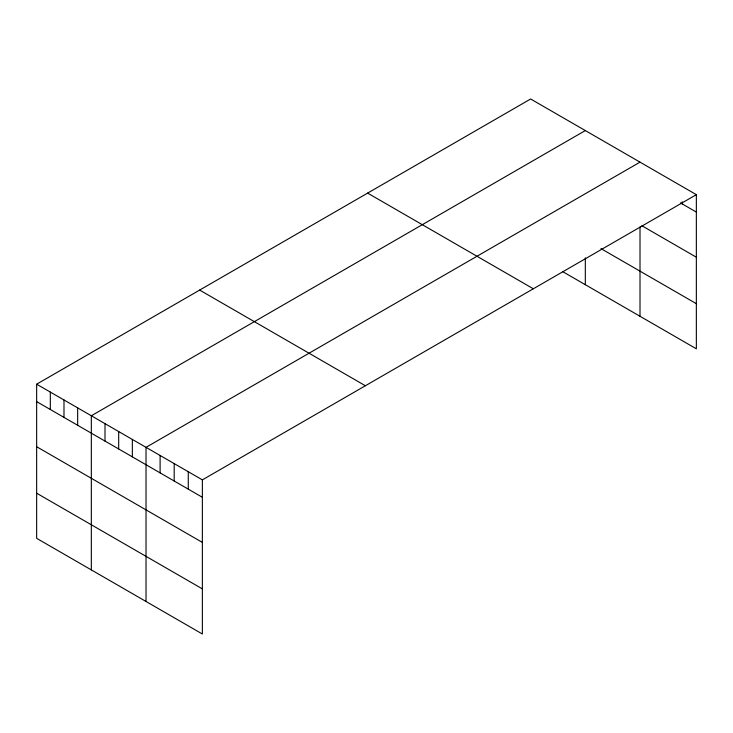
<?xml version="1.0" encoding="UTF-8"?>
<svg xmlns="http://www.w3.org/2000/svg" width="733" height="733" viewBox="0 0 733 733"><rect width="100%" height="100%" fill="white"/><g stroke="black" fill="none" stroke-linecap="round" stroke-linejoin="round"><path stroke-width="1.1" d="M36.65 384.193L202.363 479.868L202.363 634.008L36.65 538.334L36.65 384.193L530.637 98.992L696.35 194.666L696.35 348.807L562.862 271.732M585.319 130.566L91.332 415.767L91.332 569.908M640.01 162.14L146.023 447.341L146.023 601.472M202.363 479.868L696.35 194.666M680.389 202.858L696.35 212.075M641.888 225.755L696.35 257.201M600.95 248.606L696.35 303.682M367.618 193.109L533.331 288.784M199.669 290.076L365.382 385.75M36.65 401.611L202.363 497.276M36.65 446.727L202.363 542.402M36.65 493.208L202.363 588.883M682.267 201.767L682.267 203.948M640.01 226.882L640.01 316.271M585.319 257.842L585.319 284.706M188.28 471.74L188.28 489.149M174.188 463.604L174.188 481.013M160.106 455.468L160.106 472.886M132.352 439.443L132.352 456.861M118.682 431.554L118.682 448.962M105.002 423.665L105.002 441.074M77.661 407.878L77.661 425.287M63.991 399.98L63.991 417.389M50.32 392.091L50.32 409.5"/></g></svg>
